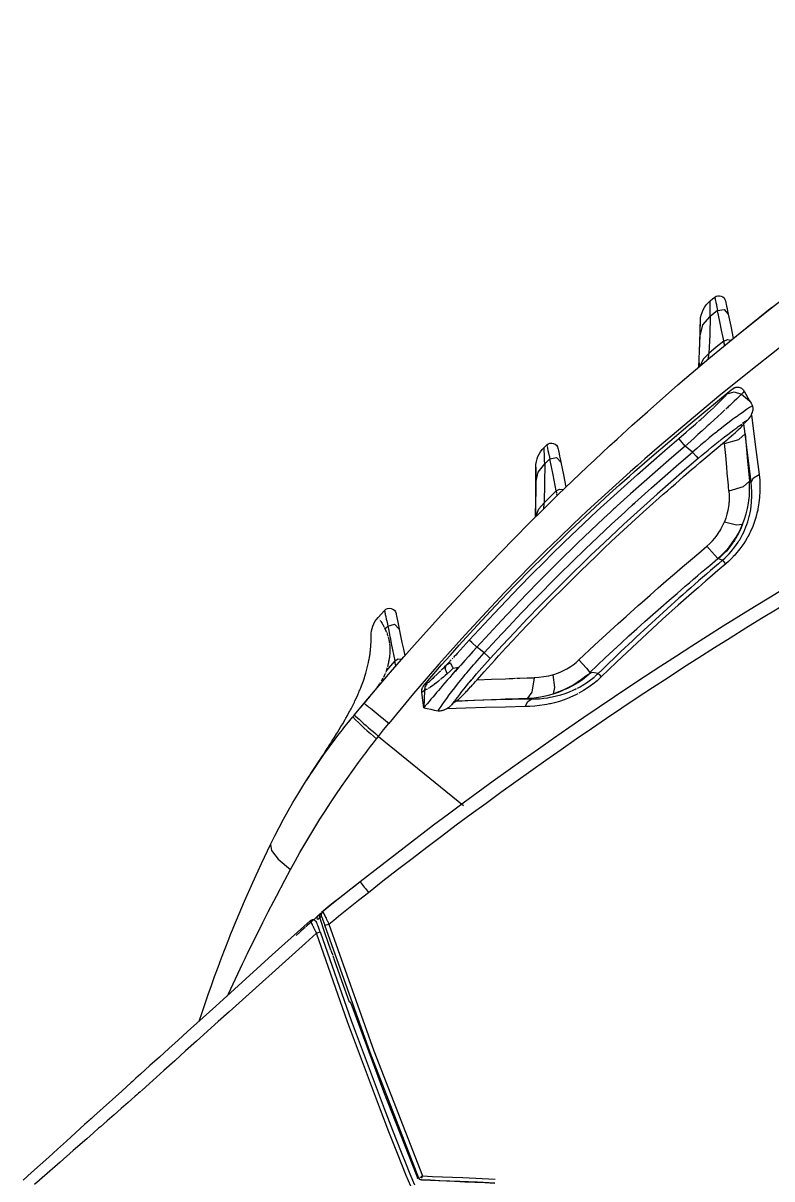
# Model space of a CAD drawing. Header units: millimetres. Extents: x 1291 to 5660, y 748 to 2981.
# Drawn here: x 2498.3 to 2554.5, y 1925.6 to 2012.4 of the extents above; entities that cross this region are included whole.
import ezdxf

# ---------------------------------------------------------------- set-up
doc = ezdxf.new("R2010")
doc.units = ezdxf.units.MM

msp = doc.modelspace()

# ---------------------------------------------------------------- linework, layer by layer
for p, q in [((2525.62, 1963.878), (2525.657, 1963.992)), ((2525.323, 1963.199), (2525.191, 1962.983)), ((2525.063, 1962.785), (2524.99, 1962.682))]:
    msp.add_line(p, q)
for points in [[(2743.724, 2012.37), (2739.586, 2012.37), (2726.656, 2012.271), (2713.73, 2012.025), (2700.807, 2011.633), (2687.888, 2011.09, 0.082921), (2600.313, 1992.148, 0.072479), (2523.618, 1947.918), (2522.913, 1947.361), (2521.498, 1946.238), (2520.797, 1945.67), (2520.775, 1945.648), (2520.72, 1945.604)], [(2549.081, 1987.688), (2549.147, 1990.009, -0.219855), (2549.885, 1991.524), (2550.053, 1991.664), (2550.229, 1991.807, -0.557546), (2551.033, 1991.513), (2551.036, 1991.499), (2551.047, 1991.451), (2551.062, 1991.374), (2551.084, 1991.264), (2551.114, 1991.124), (2551.15, 1990.956), (2551.187, 1990.758), (2551.235, 1990.527), (2551.422, 1989.613), (2551.609, 1988.704), (2554.261, 1990.835), (2556.946, 1992.926), (2558.67, 1994.235)], [(2521.116, 1945.057), (2521.123, 1945.035), (2521.134, 1945.017), (2521.156, 1944.973), (2521.175, 1944.929), (2521.215, 1944.837), (2521.259, 1944.749), (2521.626, 1945.05), (2521.996, 1945.351), (2522.367, 1945.648), (2522.741, 1945.945), (2523.486, 1946.535), (2524.234, 1947.126, -0.072517), (2600.676, 1991.213), (2600.412, 1991.873), (2600.313, 1992.148)], [(2550.904, 1988.509), (2551.169, 1988.619), (2551.447, 1988.568, -0.023619), (2551.609, 1988.704)], [(2552.478, 1982.372), (2552.496, 1982.387), (2552.511, 1982.405), (2552.562, 1982.457), (2552.573, 1982.464), (2552.595, 1982.486), (2552.647, 1982.534), (2552.702, 1982.582, 0.08128), (2552.977, 1982.978), (2553.017, 1983.062), (2553.05, 1983.15), (2553.065, 1983.194), (2553.069, 1983.216)], [(2536.797, 1979.046, -0.207567), (2537.421, 1980.516), (2537.52, 1980.612), (2537.619, 1980.714, -0.584318), (2538.459, 1980.447), (2538.462, 1980.428), (2538.473, 1980.381), (2538.492, 1980.296), (2538.543, 1980.04), (2538.58, 1979.864), (2538.624, 1979.654), (2538.671, 1979.412), (2538.862, 1978.477), (2539.053, 1977.545)], [(2551.755, 1973.628), (2551.73, 1973.587), (2551.704, 1973.543), (2551.645, 1973.463), (2551.59, 1973.378), (2551.352, 1973.056), (2551.092, 1972.747), (2550.952, 1972.601), (2550.809, 1972.454), (2550.659, 1972.311), (2550.501, 1972.175), (2550.794, 1972.051, 0.015507), (2541.478, 1963.563), (2541.206, 1963.596), (2540.938, 1963.629), (2540.781, 1963.482), (2540.619, 1963.346), (2540.454, 1963.214), (2540.289, 1963.086), (2539.944, 1962.855), (2539.588, 1962.642), (2539.544, 1962.62), (2539.497, 1962.594), (2539.453, 1962.569), (2539.405, 1962.547), (2539.313, 1962.503), (2539.225, 1962.459), (2539.042, 1962.374), (2538.686, 1962.242), (2538.591, 1962.205), (2538.499, 1962.169), (2538.312, 1962.103), (2538.121, 1962.04), (2538.492, 1962.158), (2538.859, 1962.293)], [(2519.52, 1955.434), (2519.623, 1955.596), (2519.825, 1955.904), (2519.92, 1956.058), (2519.972, 1956.131), (2520.162, 1956.425), (2520.302, 1956.637), (2520.346, 1956.707), (2520.393, 1956.777), (2520.437, 1956.843), (2520.481, 1956.912), (2520.614, 1957.111), (2520.738, 1957.305), (2520.808, 1957.408), (2520.874, 1957.51), (2520.94, 1957.609), (2521.072, 1957.815), (2521.138, 1957.914), (2521.204, 1958.017), (2521.27, 1958.116), (2521.336, 1958.218), (2521.399, 1958.317), (2521.465, 1958.42), (2521.589, 1958.618), (2521.655, 1958.721), (2521.842, 1959.018), (2521.901, 1959.117), (2522.04, 1959.344), (2522.172, 1959.564), (2522.239, 1959.671), (2522.301, 1959.781), (2522.488, 1960.1), (2522.547, 1960.206), (2522.664, 1960.412), (2522.774, 1960.617), (2522.829, 1960.716), (2522.88, 1960.819), (2522.932, 1960.914), (2523.034, 1961.112), (2523.178, 1961.398), (2523.222, 1961.494), (2523.354, 1961.769), (2523.434, 1961.952), (2523.471, 1962.04), (2523.511, 1962.128), (2523.548, 1962.216), (2523.585, 1962.301), (2523.618, 1962.389), (2523.654, 1962.473), (2523.687, 1962.558), (2523.72, 1962.638), (2523.764, 1962.763), (2523.812, 1962.884), (2523.852, 1963.005), (2523.933, 1963.24), (2523.97, 1963.354), (2524.036, 1963.574), (2524.069, 1963.68), (2524.098, 1963.786), (2524.15, 1963.992), (2524.175, 1964.091), (2524.197, 1964.19), (2524.219, 1964.282), (2524.238, 1964.377), (2524.274, 1964.553), (2524.289, 1964.641), (2524.307, 1964.725), (2524.318, 1964.806), (2524.333, 1964.887), (2524.344, 1964.964), (2524.355, 1965.037), (2524.362, 1965.111), (2524.373, 1965.18), (2524.381, 1965.25), (2524.388, 1965.316), (2524.395, 1965.378), (2524.41, 1965.576), (2524.414, 1965.639), (2524.421, 1965.756), (2524.425, 1965.811), (2524.428, 1965.863), (2524.432, 1966.369), (2524.436, 1966.559), (2524.461, 1966.75), (2524.502, 1966.934), (2524.56, 1967.117), (2524.634, 1967.293), (2524.725, 1967.462), (2524.835, 1967.616), (2524.957, 1967.766), (2525.441, 1968.294, -0.607908), (2526.303, 1968.056), (2526.306, 1968.038), (2526.317, 1967.979), (2526.336, 1967.891), (2526.435, 1967.396), (2526.486, 1967.161), (2526.541, 1966.886), (2526.592, 1966.633), (2526.644, 1966.383), (2526.747, 1965.877), (2526.853, 1965.375), (2526.956, 1964.868)], [(2530.286, 1963.21), (2530.147, 1963.053), (2529.971, 1962.847), (2529.798, 1962.646), (2529.633, 1962.448, 0.002573), (2528.5, 1961.123, -0.013376), (2528.383, 1960.988), (2528.515, 1960.955), (2528.643, 1960.925), (2528.907, 1960.867), (2529.178, 1960.812), (2529.457, 1960.764), (2529.494, 1960.76), (2529.534, 1960.757), (2529.589, 1960.757), (2529.608, 1960.76), (2529.685, 1960.768), (2529.765, 1960.786), (2529.809, 1960.797), (2529.85, 1960.808), (2529.886, 1960.823), (2529.927, 1960.837), (2530.004, 1960.87), (2530.081, 1960.907), (2530.136, 1960.936), (2530.191, 1960.969), (2530.242, 1961.002), (2530.297, 1961.039), (2530.374, 1961.094), (2530.4, 1961.116)], [(2523.618, 1947.915), (2523.618, 1947.918, 0.005399), (2524.234, 1947.126)]]:
    msp.add_lwpolyline(points, format="xyb")
for points in [[(2550.226, 1991.803), (2550.23, 1991.785), (2550.241, 1991.737), (2550.241, 1991.722), (2550.244, 1991.704), (2550.248, 1991.682), (2550.255, 1991.66), (2550.266, 1991.609), (2550.277, 1991.55), (2550.307, 1991.411), (2550.343, 1991.238), (2550.358, 1991.191), (2550.365, 1991.139), (2550.376, 1991.088), (2550.391, 1991.036), (2550.409, 1990.923), (2550.435, 1990.802), (2550.919, 1990.882), (2551.235, 1990.527)], [(2511.531, 1937.45), (2511.748, 1938.106), (2511.972, 1938.774), (2512.203, 1939.449), (2512.445, 1940.131), (2512.691, 1940.821), (2512.944, 1941.514), (2513.208, 1942.214), (2513.475, 1942.915), (2513.754, 1943.619), (2513.894, 1943.975), (2514.037, 1944.327), (2514.18, 1944.683), (2514.326, 1945.039), (2514.928, 1946.458), (2515.555, 1947.878), (2516.205, 1949.301), (2516.887, 1950.721), (2517.206, 1951.363), (2517.532, 1951.997), (2517.87, 1952.628), (2518.215, 1953.252), (2518.57, 1953.868), (2518.934, 1954.484), (2519.304, 1955.089), (2519.686, 1955.691), (2520.078, 1956.285), (2520.478, 1956.876), (2520.885, 1957.463), (2521.303, 1958.042), (2521.729, 1958.614), (2521.945, 1958.901), (2522.165, 1959.187), (2522.275, 1959.326), (2522.385, 1959.469), (2522.499, 1959.608), (2522.609, 1959.748), (2523.064, 1960.305), (2523.13, 1960.382), (2523.192, 1960.459), (2523.548, 1960.889), (2523.907, 1961.318), (2524.894, 1962.484), (2525.888, 1963.643), (2526.89, 1964.799), (2527.902, 1965.943), (2529.949, 1968.21), (2532.025, 1970.444), (2534.138, 1972.648), (2536.28, 1974.82), (2537.362, 1975.895), (2538.455, 1976.962), (2539.002, 1977.494), (2539.552, 1978.022), (2540.106, 1978.55), (2540.66, 1979.075), (2541.213, 1979.596), (2541.775, 1980.117), (2542.332, 1980.637), (2542.897, 1981.155), (2544.027, 1982.182), (2544.592, 1982.692), (2545.164, 1983.198), (2547.46, 1985.212), (2549.786, 1987.189), (2552.137, 1989.133), (2554.517, 1991.04)], [(2549.122, 1988.905), (2549.335, 1989.712), (2549.888, 1990.354), (2549.888, 1990.864), (2549.885, 1991.062), (2549.885, 1991.524)], [(2550.908, 1988.513), (2550.875, 1988.645), (2550.849, 1988.781), (2550.739, 1989.316), (2550.633, 1989.855), (2550.435, 1990.802), (2550.163, 1990.578), (2549.888, 1990.354), (2549.841, 1988.968), (2549.775, 1987.574)], [(2549.048, 1986.569), (2549.037, 1986.561), (2549.034, 1986.558), (2549.081, 1987.739), (2549.118, 1988.905), (2549.125, 1989.162), (2549.133, 1989.386), (2549.136, 1989.573), (2549.14, 1989.731), (2549.144, 1989.833)], [(2549.118, 1988.898), (2549.133, 1989.371)], [(2550.952, 1988.238), (2550.948, 1988.26), (2550.945, 1988.278), (2550.941, 1988.304), (2550.937, 1988.337), (2550.93, 1988.362), (2550.919, 1988.436), (2550.904, 1988.509), (2550.336, 1988.043), (2549.775, 1987.57), (2549.76, 1987.467), (2549.745, 1987.383), (2549.734, 1987.302), (2549.727, 1987.244), (2549.709, 1987.134), (2549.709, 1987.126)], [(2555.09, 1987.988), (2552.801, 1986.191), (2550.534, 1984.364), (2548.293, 1982.505), (2546.074, 1980.612), (2545.523, 1980.135), (2544.977, 1979.658), (2544.43, 1979.174), (2543.884, 1978.693), (2542.798, 1977.721), (2541.72, 1976.742), (2540.652, 1975.755), (2539.592, 1974.758), (2538.543, 1973.749), (2537.501, 1972.733), (2536.471, 1971.706), (2535.451, 1970.668), (2534.438, 1969.626), (2533.437, 1968.57), (2531.46, 1966.435), (2529.52, 1964.26), (2529.039, 1963.713), (2528.562, 1963.159), (2528.089, 1962.605), (2527.62, 1962.048), (2526.688, 1960.929), (2525.764, 1959.799)], [(2549.775, 1987.57), (2549.353, 1987.137), (2549.092, 1986.609), (2549.067, 1986.583), (2549.056, 1986.576)], [(2550.967, 1988.175), (2550.963, 1988.179), (2550.963, 1988.194), (2550.959, 1988.208), (2550.956, 1988.219)], [(2549.048, 1986.877), (2549.034, 1986.554)], [(2549.716, 1987.17), (2549.712, 1987.152)], [(2549.723, 1987.225), (2549.723, 1987.211), (2549.72, 1987.203)], [(2528.32, 1962.547), (2528.364, 1962.613), (2528.416, 1962.675), (2529.721, 1964.194), (2530.385, 1964.942), (2531.053, 1965.686), (2532.399, 1967.168), (2533.764, 1968.628), (2535.15, 1970.073), (2536.551, 1971.5), (2537.259, 1972.208), (2537.971, 1972.913), (2538.33, 1973.261), (2538.686, 1973.609), (2539.049, 1973.958), (2539.409, 1974.303), (2540.135, 1974.996), (2540.865, 1975.678), (2541.599, 1976.361), (2542.336, 1977.035), (2543.08, 1977.707), (2543.825, 1978.374), (2544.199, 1978.704), (2544.573, 1979.038), (2544.948, 1979.368), (2545.325, 1979.698), (2548.366, 1982.303), (2551.451, 1984.852), (2551.517, 1984.903), (2551.645, 1984.977)], [(2551.664, 1984.984), (2551.7, 1985.002), (2551.737, 1985.017), (2551.777, 1985.028), (2551.814, 1985.039), (2551.851, 1985.043), (2551.891, 1985.05), (2551.965, 1985.05), (2552.034, 1985.043), (2552.1, 1985.024), (2552.163, 1984.999), (2552.192, 1984.984), (2552.218, 1984.969), (2552.243, 1984.951), (2552.269, 1984.929), (2552.317, 1984.889), (2552.357, 1984.841), (2552.379, 1984.815), (2552.397, 1984.79), (2552.412, 1984.764), (2552.43, 1984.735), (2552.841, 1984.023), (2552.948, 1983.836), (2553.054, 1983.642), (2552.838, 1983.51), (2552.61, 1983.359), (2552.372, 1983.194), (2552.119, 1983.018), (2552.056, 1982.974), (2551.99, 1982.926), (2551.924, 1982.875), (2551.854, 1982.827), (2551.719, 1982.732), (2551.583, 1982.633), (2551.304, 1982.424), (2551.014, 1982.2), (2550.721, 1981.973), (2550.417, 1981.734), (2550.343, 1981.668), (2550.189, 1981.551), (2550.112, 1981.485), (2549.958, 1981.356), (2549.8, 1981.232), (2549.492, 1980.975), (2549.18, 1980.715), (2548.869, 1980.443), (2548.557, 1980.175), (2548.828, 1979.856), (2548.968, 1979.691), (2549.221, 1979.908), (2549.72, 1980.326), (2549.969, 1980.531), (2550.219, 1980.733), (2550.468, 1980.931), (2550.53, 1980.982), (2550.593, 1981.026), (2550.651, 1981.074), (2550.714, 1981.125), (2550.835, 1981.224), (2550.956, 1981.316), (2551.194, 1981.499), (2551.425, 1981.668), (2551.653, 1981.841), (2551.876, 1982.002), (2551.987, 1982.083), (2552.093, 1982.16), (2552.251, 1982.273)], [(2551.165, 1984.54), (2551.308, 1984.694), (2551.451, 1984.852)], [(2551.609, 1984.958), (2551.627, 1984.966)], [(2550.145, 1983.517), (2550.174, 1983.543), (2550.281, 1983.649), (2550.329, 1983.693), (2550.431, 1983.792), (2550.527, 1983.884), (2550.71, 1984.067), (2550.875, 1984.236), (2551.029, 1984.394), (2551.165, 1984.54), (2551.675, 1984.694), (2552.229, 1984.518), (2552.537, 1984.269), (2552.841, 1984.027)], [(2552.43, 1984.735), (2552.331, 1984.625), (2552.229, 1984.518), (2552.064, 1984.353), (2551.876, 1984.173), (2551.678, 1983.983), (2551.462, 1983.781), (2551.348, 1983.675), (2551.231, 1983.565), (2551.169, 1983.506), (2551.106, 1983.451), (2551.077, 1983.422), (2551.044, 1983.392)], [(2549.004, 1982.475), (2549.037, 1982.508), (2549.103, 1982.567), (2549.169, 1982.618), (2549.419, 1982.849), (2549.665, 1983.073), (2549.896, 1983.286), (2550.119, 1983.491)], [(2550.981, 1983.334), (2550.721, 1983.091), (2550.453, 1982.842), (2550.171, 1982.585), (2549.881, 1982.321), (2549.804, 1982.251), (2549.731, 1982.185), (2549.69, 1982.149)], [(2553.076, 1983.238), (2553.087, 1983.282), (2553.094, 1983.323), (2553.102, 1983.367), (2553.102, 1983.495), (2553.091, 1983.535), (2553.083, 1983.572), (2553.054, 1983.645)], [(2531.801, 1966.053), (2533.657, 1968.056), (2535.543, 1970.029), (2536.5, 1971.005), (2537.465, 1971.97), (2537.949, 1972.45), (2538.925, 1973.404), (2539.416, 1973.877), (2540.403, 1974.82), (2541.4, 1975.752), (2541.899, 1976.214), (2542.402, 1976.676), (2543.414, 1977.593), (2544.43, 1978.499), (2545.457, 1979.401), (2546.488, 1980.296), (2547.522, 1981.184), (2548.087, 1981.668), (2548.362, 1981.907), (2548.638, 1982.149), (2548.773, 1982.266), (2548.905, 1982.391), (2548.938, 1982.416)], [(2552.981, 1982.974), (2553.267, 1980.74), (2553.553, 1978.495), (2553.597, 1978.077), (2553.615, 1977.655), (2553.615, 1977.23), (2553.589, 1976.801), (2553.542, 1976.364), (2553.465, 1975.924), (2553.443, 1975.81), (2553.391, 1975.59), (2553.362, 1975.477), (2553.3, 1975.256), (2553.23, 1975.036), (2553.069, 1974.6), (2552.874, 1974.163), (2552.823, 1974.053), (2552.768, 1973.947), (2552.709, 1973.841), (2552.65, 1973.731), (2552.526, 1973.518), (2552.394, 1973.312), (2552.104, 1972.905), (2551.785, 1972.516), (2551.704, 1972.421), (2551.616, 1972.329), (2551.572, 1972.282), (2551.528, 1972.238), (2551.484, 1972.19), (2551.436, 1972.146), (2551.249, 1971.966), (2551.058, 1971.794), (2550.457, 1971.28), (2549.863, 1970.763), (2549.562, 1970.506), (2549.265, 1970.246), (2548.968, 1969.989), (2548.671, 1969.729), (2548.08, 1969.208), (2547.486, 1968.683), (2546.312, 1967.627), (2545.146, 1966.559), (2543.99, 1965.481), (2542.846, 1964.395), (2541.705, 1963.299), (2541.393, 1963.012), (2541.067, 1962.748), (2540.733, 1962.506), (2540.384, 1962.282), (2540.208, 1962.176), (2540.029, 1962.077)], [(2550.457, 1972.19), (2550.197, 1972.472), (2549.635, 1973.114), (2549.848, 1973.305), (2550.046, 1973.514), (2550.23, 1973.723), (2550.402, 1973.947), (2550.483, 1974.064), (2550.56, 1974.182), (2550.596, 1974.248), (2550.67, 1974.365), (2550.703, 1974.431), (2550.831, 1974.681), (2550.945, 1974.937), (2551.847, 1974.721), (2552.317, 1974.758), (2552.467, 1975.146), (2552.588, 1975.543), (2552.687, 1975.939), (2552.76, 1976.342), (2552.79, 1976.544), (2552.823, 1976.852), (2552.83, 1976.955), (2552.834, 1977.057), (2552.841, 1977.16), (2552.841, 1977.575), (2552.819, 1977.985), (2552.885, 1977.952), (2552.948, 1977.923), (2552.72, 1979.742), (2552.496, 1981.547), (2552.456, 1981.921), (2552.416, 1982.292)], [(2552.199, 1982.233), (2552.144, 1982.2)], [(2552.702, 1982.585), (2552.654, 1982.549), (2552.405, 1982.383), (2552.302, 1982.31)], [(2552.342, 1982.2), (2552.383, 1982.251), (2552.416, 1982.292), (2552.43, 1982.314), (2552.452, 1982.339), (2552.46, 1982.347), (2552.463, 1982.354)], [(2552.555, 1982.483), (2552.507, 1982.45)], [(2549.654, 1982.116), (2549.613, 1982.083), (2549.577, 1982.046), (2549.268, 1981.767), (2548.957, 1981.485), (2548.641, 1981.202), (2547.996, 1980.623), (2546.965, 1979.739), (2545.942, 1978.847), (2544.922, 1977.952), (2543.906, 1977.046), (2543.403, 1976.592), (2542.901, 1976.133), (2542.838, 1976.078), (2542.527, 1975.788), (2542.402, 1975.675), (2541.903, 1975.212), (2540.916, 1974.281), (2539.933, 1973.345), (2539.445, 1972.872), (2538.958, 1972.395), (2538.477, 1971.918), (2537.993, 1971.442), (2537.035, 1970.477), (2536.085, 1969.505), (2534.211, 1967.539), (2532.37, 1965.54), (2531.981, 1965.892), (2531.801, 1966.053), (2531.574, 1965.8), (2531.346, 1965.551), (2531.119, 1965.309), (2530.895, 1965.067), (2530.785, 1964.942), (2530.671, 1964.828), (2530.616, 1964.762)], [(2530.954, 1961.582), (2530.991, 1961.615), (2531.031, 1961.648), (2531.317, 1961.927), (2531.427, 1962.04), (2531.515, 1962.128), (2531.541, 1962.161), (2531.599, 1962.224), (2531.658, 1962.282), (2531.779, 1962.411), (2531.9, 1962.543), (2531.959, 1962.613), (2532.021, 1962.679), (2532.084, 1962.745), (2532.142, 1962.814), (2532.267, 1962.95), (2532.388, 1963.089), (2532.924, 1963.691), (2533.463, 1964.289), (2533.734, 1964.586), (2534.002, 1964.883), (2534.277, 1965.18), (2534.549, 1965.477), (2535.095, 1966.064), (2535.645, 1966.651), (2536.199, 1967.238), (2536.757, 1967.818), (2537.879, 1968.973), (2539.013, 1970.114), (2539.585, 1970.682), (2540.157, 1971.247), (2541.316, 1972.37), (2541.899, 1972.924), (2542.486, 1973.477), (2543.073, 1974.028), (2543.667, 1974.578), (2544.859, 1975.664), (2546.059, 1976.735), (2546.363, 1977.002), (2546.664, 1977.27), (2546.969, 1977.534), (2547.269, 1977.802), (2547.878, 1978.33), (2548.487, 1978.855), (2548.795, 1979.115), (2549.103, 1979.379), (2549.408, 1979.64), (2550.332, 1980.421), (2550.952, 1980.938), (2551.073, 1981.041), (2551.194, 1981.14), (2551.315, 1981.243), (2551.634, 1981.521)], [(2551.286, 1977.248), (2551.275, 1977.366), (2551.264, 1977.472), (2551.26, 1977.531), (2551.253, 1977.589), (2551.249, 1977.641), (2551.246, 1977.699), (2551.224, 1977.923), (2551.205, 1978.14), (2551.165, 1978.591), (2551.125, 1979.031), (2551.044, 1979.926), (2550.963, 1980.817), (2552.027, 1981.125), (2552.493, 1981.551), (2552.577, 1980.659), (2552.658, 1979.764), (2552.819, 1977.982), (2552.353, 1977.556), (2551.286, 1977.248), (2551.304, 1976.958), (2551.304, 1976.665), (2551.301, 1976.592), (2551.297, 1976.522), (2551.293, 1976.449), (2551.29, 1976.372), (2551.275, 1976.225), (2551.253, 1976.082), (2551.205, 1975.796), (2551.136, 1975.506), (2551.051, 1975.223), (2550.945, 1974.937)], [(2551.55, 1981.448), (2551.579, 1981.47), (2551.605, 1981.496)], [(2551.664, 1981.547), (2551.77, 1981.643), (2551.873, 1981.738), (2551.924, 1981.782), (2552.042, 1981.896), (2552.064, 1981.914), (2552.148, 1981.995), (2552.221, 1982.072), (2552.287, 1982.138)], [(2551.972, 1981.83), (2551.998, 1981.852)], [(2552.302, 1982.152), (2552.317, 1982.171), (2552.328, 1982.185)], [(2531.871, 1962.961), (2532.062, 1963.185), (2532.157, 1963.302), (2532.351, 1963.53), (2532.549, 1963.757), (2532.751, 1963.988), (2533.162, 1964.45), (2533.375, 1964.681), (2533.221, 1964.821), (2532.916, 1965.096), (2533.837, 1966.097), (2534.765, 1967.091), (2535.7, 1968.074), (2536.643, 1969.05), (2538.554, 1970.983), (2540.494, 1972.883), (2541.478, 1973.822), (2542.468, 1974.754), (2542.967, 1975.216), (2543.466, 1975.675), (2543.719, 1975.906), (2543.968, 1976.133), (2544.03, 1976.192), (2544.221, 1976.361), (2544.471, 1976.588), (2545.483, 1977.494), (2546.503, 1978.396), (2547.526, 1979.288), (2548.557, 1980.175), (2548.278, 1980.399), (2547.996, 1980.623), (2547.669, 1981.008), (2547.522, 1981.184)], [(2536.775, 1975.319), (2536.793, 1976.61), (2536.801, 1977.89), (2536.973, 1978.66), (2537.461, 1979.295), (2537.45, 1979.577), (2537.443, 1979.827), (2537.435, 1980.036), (2537.432, 1980.208), (2537.428, 1980.34), (2537.421, 1980.439), (2537.421, 1980.516)], [(2537.652, 1980.56), (2537.663, 1980.505), (2537.677, 1980.447), (2537.707, 1980.296), (2537.747, 1980.117), (2537.758, 1980.069), (2537.769, 1980.018), (2537.78, 1979.963), (2537.795, 1979.908), (2537.817, 1979.79), (2537.842, 1979.662), (2537.648, 1979.478), (2537.461, 1979.295), (2537.443, 1977.839), (2537.413, 1976.368)], [(2537.622, 1980.707), (2537.626, 1980.693), (2537.637, 1980.641), (2537.644, 1980.626), (2537.644, 1980.604), (2537.648, 1980.582)], [(2550.963, 1980.817), (2550.956, 1980.876), (2550.952, 1980.935)], [(2548.968, 1979.691), (2547.941, 1978.807), (2546.921, 1977.923), (2545.905, 1977.024), (2544.896, 1976.122), (2544.397, 1975.671), (2543.895, 1975.212), (2543.396, 1974.754), (2542.901, 1974.295), (2541.914, 1973.371), (2540.931, 1972.436), (2538.994, 1970.547), (2537.091, 1968.621), (2536.148, 1967.645), (2535.216, 1966.662), (2534.288, 1965.675), (2533.371, 1964.678)], [(2538.33, 1977.263), (2538.088, 1978.462), (2537.842, 1979.662), (2538.338, 1979.772), (2538.671, 1979.412)], [(2536.801, 1977.89), (2536.801, 1978.393), (2536.797, 1978.591), (2536.797, 1979.046), (2536.801, 1978.338), (2536.779, 1975.311)], [(2551.058, 1971.794), (2550.882, 1971.977), (2550.794, 1972.051), (2550.967, 1972.205), (2551.136, 1972.366), (2551.216, 1972.447), (2551.257, 1972.491), (2551.293, 1972.531), (2551.447, 1972.7), (2551.726, 1973.052), (2551.979, 1973.411), (2552.038, 1973.507), (2552.097, 1973.598), (2552.306, 1973.98), (2552.397, 1974.171), (2552.482, 1974.361), (2552.562, 1974.556), (2552.632, 1974.747), (2552.698, 1974.941), (2552.757, 1975.132), (2552.808, 1975.326), (2552.83, 1975.421), (2552.852, 1975.521), (2552.893, 1975.711), (2552.951, 1976.096), (2552.992, 1976.471), (2553.01, 1976.841), (2553.006, 1977.208), (2552.984, 1977.567), (2552.948, 1977.923), (2553.124, 1978.25), (2553.553, 1978.495)], [(2538.363, 1977.079), (2538.36, 1977.112), (2538.345, 1977.182), (2538.33, 1977.267), (2537.413, 1976.364), (2537.399, 1976.258), (2537.391, 1976.166), (2537.384, 1976.122), (2537.38, 1976.082), (2537.373, 1976.016), (2537.369, 1975.997), (2537.369, 1975.983), (2537.366, 1975.972)], [(2538.33, 1977.267), (2538.583, 1977.391), (2538.866, 1977.358)], [(2538.378, 1977.006), (2538.374, 1977.024), (2538.374, 1977.032), (2538.371, 1977.046)], [(2538.396, 1976.907), (2538.393, 1976.933), (2538.378, 1976.999)], [(2536.779, 1975.319), (2536.782, 1975.326), (2536.793, 1975.333), (2536.808, 1975.348), (2537.024, 1975.906), (2537.413, 1976.364)], [(2544.093, 1976.247), (2544.159, 1976.305)], [(2537.366, 1975.957), (2537.362, 1975.939)], [(2542.714, 1975.961), (2542.651, 1975.906)], [(2552.874, 1975.616), (2552.882, 1975.664)], [(2538.87, 1962.323), (2539.225, 1962.495), (2539.574, 1962.686), (2539.908, 1962.895), (2540.23, 1963.122), (2540.538, 1963.372), (2540.938, 1963.629), (2540.887, 1963.632), (2540.839, 1963.64), (2542.009, 1964.74), (2543.194, 1965.833), (2543.785, 1966.372), (2544.383, 1966.915), (2544.984, 1967.451), (2546.187, 1968.515), (2546.796, 1969.046), (2547.401, 1969.571), (2548.014, 1970.099), (2548.318, 1970.36), (2548.623, 1970.624), (2548.927, 1970.884), (2549.232, 1971.148), (2549.844, 1971.669), (2550.457, 1972.194), (2550.754, 1972.465), (2551.033, 1972.747), (2551.297, 1973.048), (2551.539, 1973.364), (2551.653, 1973.529), (2551.763, 1973.694), (2551.818, 1973.782), (2551.92, 1973.951), (2551.968, 1974.039), (2552.155, 1974.394), (2552.317, 1974.758), (2552.174, 1974.405), (2552.005, 1974.057), (2551.909, 1973.885), (2551.81, 1973.716), (2551.781, 1973.672)], [(2552.122, 1973.646), (2552.152, 1973.694)], [(2540.032, 1964.575), (2541.202, 1965.675), (2542.384, 1966.769), (2542.974, 1967.304), (2543.572, 1967.843), (2543.869, 1968.111), (2544.471, 1968.647), (2544.771, 1968.918), (2545.373, 1969.446), (2545.978, 1969.978), (2546.583, 1970.503), (2547.192, 1971.027), (2547.801, 1971.548), (2548.109, 1971.812), (2548.414, 1972.073), (2549.023, 1972.597), (2549.635, 1973.114)], [(2524.979, 1967.737), (2524.982, 1967.73)], [(2525.004, 1967.704), (2525.008, 1967.697)], [(2525.034, 1967.66), (2525.037, 1967.66)], [(2525.089, 1967.586), (2525.092, 1967.579), (2525.096, 1967.575)], [(2525.111, 1967.553), (2525.118, 1967.542)], [(2525.136, 1967.509), (2525.144, 1967.502)], [(2525.158, 1967.476), (2525.166, 1967.469), (2525.228, 1967.363), (2525.235, 1967.352)], [(2525.441, 1968.294), (2525.448, 1968.276), (2525.455, 1968.217), (2525.459, 1968.199), (2525.463, 1968.177), (2525.466, 1968.151), (2525.474, 1968.126), (2525.485, 1968.063), (2525.499, 1967.994), (2525.54, 1967.829), (2525.576, 1967.623), (2525.602, 1967.509), (2525.631, 1967.385), (2525.653, 1967.249), (2525.683, 1967.11), (2526.189, 1967.249), (2526.541, 1966.89)], [(2525.195, 1967.418), (2525.206, 1967.403)], [(2525.21, 1967.396), (2525.287, 1967.267), (2525.294, 1967.253)], [(2525.243, 1967.337), (2525.254, 1967.326)], [(2525.312, 1967.22), (2525.32, 1967.209)], [(2525.331, 1967.194), (2525.338, 1967.176), (2525.349, 1967.161)], [(2525.364, 1967.128), (2525.375, 1967.11)], [(2525.386, 1967.095), (2525.393, 1967.077), (2525.404, 1967.055)], [(2525.411, 1967.036), (2525.422, 1967.025)], [(2525.499, 1966.879), (2525.441, 1966.985)], [(2525.452, 1966.97), (2525.463, 1966.952)], [(2525.47, 1966.934), (2525.481, 1966.912), (2525.488, 1966.893), (2525.587, 1967), (2525.683, 1967.11), (2525.756, 1966.783), (2525.815, 1966.453), (2525.881, 1966.13), (2525.951, 1965.804), (2526.215, 1964.505)], [(2525.521, 1966.835), (2525.51, 1966.846), (2525.507, 1966.86)], [(2525.558, 1966.754), (2525.551, 1966.776), (2525.543, 1966.787), (2525.536, 1966.802), (2525.529, 1966.82)], [(2525.591, 1966.677), (2525.587, 1966.695), (2525.576, 1966.71), (2525.569, 1966.728), (2525.565, 1966.743)], [(2525.635, 1966.578), (2525.628, 1966.592), (2525.613, 1966.629)], [(2524.428, 1965.914), (2524.432, 1965.962)], [(2525.675, 1966.468), (2525.668, 1966.486), (2525.661, 1966.504), (2525.653, 1966.526), (2525.65, 1966.545)], [(2525.708, 1966.376), (2525.701, 1966.394), (2525.694, 1966.409), (2525.69, 1966.435)], [(2525.745, 1966.251), (2525.738, 1966.277), (2525.734, 1966.295), (2525.727, 1966.317)], [(2525.789, 1966.079), (2525.782, 1966.101), (2525.778, 1966.119), (2525.775, 1966.145), (2525.767, 1966.171), (2525.764, 1966.193), (2525.756, 1966.211), (2525.749, 1966.229)], [(2525.833, 1965.837), (2525.83, 1965.859), (2525.808, 1965.987), (2525.804, 1966.009), (2525.797, 1966.035), (2525.793, 1966.053)], [(2525.804, 1964.626), (2525.811, 1964.652), (2525.83, 1964.777), (2525.833, 1964.802), (2525.833, 1964.824), (2525.844, 1964.916), (2525.855, 1965.001), (2525.859, 1965.092), (2525.866, 1965.261), (2525.866, 1965.419), (2525.863, 1965.496), (2525.859, 1965.569), (2525.855, 1965.65), (2525.844, 1965.727), (2525.841, 1965.76), (2525.841, 1965.785)], [(2525.826, 1965.885), (2525.819, 1965.91)], [(2524.399, 1965.444), (2524.406, 1965.51)], [(2529.461, 1960.764), (2529.531, 1960.87), (2529.604, 1960.98), (2529.681, 1961.09), (2529.762, 1961.204), (2529.93, 1961.442), (2530.11, 1961.688), (2530.297, 1961.945), (2530.499, 1962.209), (2530.708, 1962.477), (2530.924, 1962.752), (2531.148, 1963.034), (2531.383, 1963.324), (2531.504, 1963.467), (2531.625, 1963.614), (2531.875, 1963.907), (2531.999, 1964.058), (2532.128, 1964.205), (2532.19, 1964.278), (2532.256, 1964.355), (2532.388, 1964.502), (2532.916, 1965.096), (2532.641, 1965.32), (2532.37, 1965.54), (2532.062, 1965.195), (2531.761, 1964.854), (2531.46, 1964.52), (2531.163, 1964.19), (2531.024, 1964.036), (2530.759, 1963.739), (2530.671, 1963.643), (2530.503, 1963.453), (2530.334, 1963.266)], [(2526.288, 1964.102), (2526.284, 1964.128), (2526.27, 1964.208), (2526.266, 1964.219), (2526.262, 1964.234), (2526.262, 1964.245), (2526.259, 1964.267), (2526.251, 1964.293), (2526.248, 1964.333), (2526.233, 1964.41), (2526.215, 1964.509), (2525.899, 1964.142), (2525.587, 1963.775), (2525.602, 1963.827), (2525.613, 1963.852)], [(2525.672, 1964.043), (2525.675, 1964.061)], [(2525.683, 1964.083), (2525.705, 1964.161), (2525.708, 1964.183), (2525.716, 1964.201), (2525.719, 1964.227)], [(2525.727, 1964.245), (2525.734, 1964.274), (2525.738, 1964.293), (2525.742, 1964.318), (2525.749, 1964.337), (2525.753, 1964.359), (2525.76, 1964.384)], [(2525.764, 1964.41), (2525.767, 1964.428), (2525.775, 1964.45), (2525.8, 1964.586), (2525.8, 1964.608)], [(2525.778, 1964.476), (2525.782, 1964.494), (2525.786, 1964.52), (2525.789, 1964.542), (2525.797, 1964.56)], [(2525.815, 1964.67), (2525.819, 1964.692), (2525.819, 1964.718)], [(2526.215, 1964.509), (2526.464, 1964.652), (2526.754, 1964.641)], [(2529.692, 1963.801), (2529.747, 1963.852), (2529.798, 1963.911), (2529.908, 1964.017), (2530.022, 1964.135), (2529.989, 1963.878), (2530.132, 1963.533)], [(2530.451, 1964.586), (2530.231, 1964.359), (2530.022, 1964.135), (2530.055, 1964.161), (2530.095, 1964.186), (2530.14, 1964.219), (2530.184, 1964.245), (2530.235, 1964.274), (2530.286, 1964.3), (2530.341, 1964.326), (2530.4, 1964.359)], [(2530.4, 1964.355), (2530.426, 1964.267), (2530.47, 1964.168), (2530.525, 1964.061), (2530.594, 1963.959), (2530.858, 1964.003), (2530.954, 1963.995), (2530.873, 1963.9), (2530.796, 1963.808), (2530.715, 1963.717), (2530.484, 1963.442), (2530.33, 1963.266), (2530.195, 1963.104)], [(2530.561, 1964.703), (2530.506, 1964.645)], [(2530.939, 1961.567), (2530.921, 1961.553), (2530.891, 1961.531), (2530.84, 1961.494), (2530.807, 1961.479), (2532.142, 1961.545), (2533.481, 1961.604), (2533.815, 1961.615), (2534.152, 1961.63), (2534.486, 1961.641), (2534.82, 1961.655), (2536.162, 1961.699), (2536.661, 1961.736), (2537.153, 1961.802), (2537.641, 1961.905), (2538.121, 1962.04), (2538.228, 1962.51), (2538.088, 1963.46), (2538.224, 1963.5), (2538.356, 1963.544), (2538.62, 1963.651), (2538.873, 1963.768), (2539.123, 1963.9), (2539.365, 1964.05), (2539.596, 1964.208), (2539.82, 1964.384), (2540.032, 1964.575), (2540.59, 1963.951), (2540.836, 1963.636)], [(2525.301, 1963.166), (2525.298, 1963.155), (2525.29, 1963.141)], [(2525.342, 1963.236), (2525.338, 1963.225)], [(2525.485, 1963.515), (2525.477, 1963.504), (2525.474, 1963.493), (2525.356, 1963.258)], [(2525.393, 1963.328), (2525.386, 1963.317)], [(2525.492, 1963.541), (2525.488, 1963.526)], [(2525.525, 1963.61), (2525.518, 1963.599), (2525.514, 1963.588), (2525.51, 1963.574)], [(2525.532, 1963.632), (2525.529, 1963.621)], [(2525.58, 1963.753), (2525.573, 1963.742), (2525.569, 1963.728), (2525.562, 1963.706), (2525.558, 1963.695), (2525.551, 1963.68)], [(2525.628, 1963.9), (2525.635, 1963.918), (2525.65, 1963.97)], [(2528.65, 1962.836), (2528.694, 1962.869), (2528.749, 1962.91), (2528.808, 1962.957), (2528.874, 1963.009), (2528.911, 1963.042), (2528.951, 1963.075), (2529.589, 1963.695), (2529.615, 1963.717), (2529.641, 1963.742), (2529.666, 1963.775)], [(2529.028, 1963.152), (2529.112, 1963.225), (2529.2, 1963.31)], [(2529.292, 1963.401), (2529.388, 1963.493)], [(2530.602, 1963.951), (2530.363, 1963.742), (2530.132, 1963.533), (2529.993, 1963.416), (2529.857, 1963.291), (2529.787, 1963.236), (2529.721, 1963.177), (2529.655, 1963.126), (2529.622, 1963.093)], [(2538.088, 1963.46), (2537.74, 1963.361), (2537.388, 1963.295), (2537.032, 1963.251), (2536.676, 1963.233), (2536.507, 1962.158), (2536.162, 1961.699), (2536.456, 1961.633), (2535.029, 1961.604), (2533.61, 1961.567), (2532.201, 1961.527), (2530.796, 1961.476), (2530.8, 1961.476)], [(2532.388, 1963.086), (2533.459, 1963.133), (2534.53, 1963.166), (2534.798, 1963.177), (2535.066, 1963.185), (2535.267, 1963.192)], [(2535.168, 1963.185), (2535.201, 1963.192)], [(2535.333, 1963.192), (2535.469, 1963.199), (2535.605, 1963.199), (2536.14, 1963.218), (2536.676, 1963.233)], [(2538.422, 1963.57), (2538.488, 1963.599)], [(2539.922, 1962.459), (2539.963, 1962.481), (2540.124, 1962.565), (2540.282, 1962.657), (2540.594, 1962.855), (2540.898, 1963.067), (2541.048, 1963.185), (2541.191, 1963.306)], [(2541.228, 1963.335), (2541.265, 1963.368), (2541.301, 1963.398), (2541.334, 1963.431), (2541.408, 1963.497), (2541.478, 1963.563), (2541.551, 1963.475), (2541.705, 1963.299)], [(2524.674, 1962.26), (2524.667, 1962.246)], [(2524.74, 1962.341), (2524.729, 1962.33)], [(2524.802, 1962.426), (2524.791, 1962.415)], [(2524.88, 1962.532), (2524.872, 1962.517)], [(2524.938, 1962.613), (2524.931, 1962.598), (2524.924, 1962.587), (2524.913, 1962.576), (2524.898, 1962.554)], [(2524.982, 1962.671), (2524.971, 1962.657)], [(2525.015, 1962.715), (2525.004, 1962.704), (2524.997, 1962.693)], [(2525.056, 1962.774), (2525.045, 1962.763)], [(2525.103, 1962.844), (2525.092, 1962.833), (2525.085, 1962.818)], [(2525.147, 1962.913), (2525.14, 1962.899)], [(2525.243, 1963.064), (2525.235, 1963.049), (2525.228, 1963.038)], [(2525.261, 1963.097), (2525.257, 1963.086)], [(2528.65, 1962.84), (2528.606, 1962.778), (2528.566, 1962.715), (2528.529, 1962.649), (2528.5, 1962.58), (2528.478, 1962.506), (2528.46, 1962.433), (2528.449, 1962.356), (2528.445, 1962.279), (2528.386, 1960.988), (2528.309, 1961.564), (2528.232, 1962.132), (2528.228, 1962.165), (2528.228, 1962.231), (2528.232, 1962.264)], [(2528.232, 1962.282), (2528.258, 1962.407), (2528.272, 1962.44), (2528.294, 1962.495), (2528.302, 1962.51), (2528.313, 1962.528)], [(2528.445, 1962.275), (2528.338, 1962.202), (2528.232, 1962.132)], [(2528.236, 1962.301), (2528.236, 1962.319), (2528.239, 1962.334), (2528.25, 1962.371)], [(2528.65, 1962.844), (2528.416, 1962.675)], [(2528.669, 1962.393), (2528.632, 1962.374), (2528.595, 1962.352), (2528.559, 1962.341), (2528.496, 1962.308), (2528.445, 1962.282)], [(2528.757, 1962.444), (2528.713, 1962.418)], [(2529.589, 1963.067), (2529.465, 1962.961), (2529.34, 1962.866), (2529.164, 1962.726), (2529.109, 1962.686), (2529.002, 1962.602), (2528.9, 1962.536), (2528.874, 1962.517), (2528.848, 1962.503), (2528.826, 1962.484)], [(2529.281, 1962.818), (2529.222, 1962.774)], [(2530.495, 1961.2), (2530.561, 1961.296), (2530.631, 1961.391), (2530.704, 1961.487), (2530.741, 1961.534), (2530.778, 1961.586), (2530.932, 1961.784), (2531.09, 1961.989), (2531.251, 1962.198), (2531.42, 1962.411), (2531.596, 1962.627), (2531.779, 1962.847), (2531.823, 1962.902), (2531.966, 1963.075)], [(2535.997, 1961.065), (2536.184, 1961.464), (2536.456, 1961.633), (2536.764, 1961.641), (2537.072, 1961.663), (2537.388, 1961.696), (2537.703, 1961.74), (2537.861, 1961.769), (2538.022, 1961.798), (2538.345, 1961.872), (2538.668, 1961.96), (2538.994, 1962.062), (2539.317, 1962.183), (2539.64, 1962.323), (2539.842, 1962.418)], [(2539.721, 1962.36), (2539.801, 1962.4)], [(2524.656, 1962.235), (2524.586, 1962.147), (2524.513, 1962.055), (2524.439, 1961.967), (2524.366, 1961.875), (2524.289, 1961.78), (2524.216, 1961.688), (2524.135, 1961.593), (2524.058, 1961.498), (2523.977, 1961.402), (2523.896, 1961.303), (2523.874, 1961.281), (2523.618, 1960.969)], [(2539.937, 1962.029), (2539.845, 1961.982), (2539.754, 1961.938), (2539.665, 1961.894), (2539.299, 1961.729), (2538.928, 1961.589), (2538.561, 1961.464), (2538.187, 1961.358), (2538.096, 1961.336), (2538, 1961.31), (2537.908, 1961.288), (2537.817, 1961.27), (2537.63, 1961.233), (2537.446, 1961.197), (2537.083, 1961.142), (2536.716, 1961.101), (2536.357, 1961.076), (2535.997, 1961.065), (2534.508, 1961.035), (2533.023, 1960.999), (2531.552, 1960.958), (2530.084, 1960.907)], [(2530.635, 1961.347), (2530.649, 1961.358), (2530.708, 1961.417), (2530.726, 1961.431), (2530.734, 1961.435)], [(2530.748, 1961.446), (2530.756, 1961.453), (2530.767, 1961.461), (2530.778, 1961.468), (2530.789, 1961.472)], [(2531.071, 1961.688), (2531.119, 1961.729)], [(2531.141, 1961.751), (2531.163, 1961.776), (2531.189, 1961.798)], [(2523.192, 1960.459), (2523.196, 1960.448), (2523.214, 1960.423), (2523.247, 1960.382), (2523.438, 1960.199), (2523.533, 1960.115), (2523.64, 1960.016), (2523.764, 1959.902), (2523.9, 1959.785), (2524.051, 1959.649), (2524.212, 1959.509), (2524.388, 1959.352), (2524.579, 1959.19), (2524.777, 1959.018), (2524.99, 1958.834), (2525.375, 1959.319), (2525.764, 1959.799), (2525.547, 1959.975), (2525.345, 1960.14), (2525.151, 1960.291), (2524.975, 1960.441), (2524.81, 1960.577), (2524.656, 1960.702), (2524.516, 1960.815), (2524.388, 1960.918), (2524.329, 1960.966), (2524.278, 1961.01), (2524.227, 1961.05), (2524.179, 1961.09), (2524.095, 1961.16), (2524.029, 1961.215), (2523.973, 1961.259), (2523.937, 1961.292), (2523.929, 1961.299), (2523.926, 1961.299)], [(2523.401, 1960.709), (2523.383, 1960.691)], [(2523.467, 1960.79), (2523.445, 1960.764), (2523.423, 1960.735)], [(2523.552, 1960.892), (2523.533, 1960.867)], [(2523.698, 1961.068), (2523.68, 1961.043), (2523.658, 1961.021)], [(2523.838, 1961.237), (2523.819, 1961.211)], [(2523.915, 1961.31), (2523.911, 1961.318)], [(2530.426, 1961.134), (2530.448, 1961.156)], [(2530.473, 1961.178), (2530.492, 1961.2), (2530.55, 1961.259), (2530.602, 1961.314)], [(2523.295, 1960.335), (2523.361, 1960.276)], [(2513.648, 1939.357), (2513.721, 1939.511), (2514.07, 1940.252), (2514.422, 1941.008), (2514.605, 1941.385), (2514.789, 1941.767), (2514.88, 1941.961), (2514.972, 1942.152), (2515.067, 1942.347), (2515.159, 1942.541), (2515.541, 1943.315), (2515.926, 1944.093), (2516.318, 1944.877), (2516.718, 1945.662), (2517.122, 1946.455), (2517.327, 1946.851), (2517.954, 1948.039), (2518.383, 1948.839), (2518.732, 1949.477), (2519.088, 1950.112), (2519.451, 1950.743), (2519.825, 1951.37), (2520.203, 1951.994), (2520.592, 1952.613), (2520.984, 1953.233), (2521.384, 1953.846), (2521.791, 1954.458), (2522.205, 1955.067), (2522.627, 1955.673), (2523.056, 1956.274), (2523.497, 1956.876), (2523.717, 1957.173), (2523.94, 1957.474), (2524.051, 1957.62), (2524.164, 1957.771), (2524.392, 1958.064), (2524.619, 1958.361), (2524.85, 1958.658), (2524.99, 1958.834), (2531.365, 1953.641)], [(2520.654, 1957.177), (2520.698, 1957.239)], [(2520.21, 1956.494), (2520.254, 1956.568)], [(2519.726, 1955.75), (2519.774, 1955.827)], [(2516.887, 1950.721), (2516.949, 1950.27), (2517.455, 1949.631), (2518.38, 1948.839)], [(2523.614, 1947.915), (2523.214, 1947.599), (2522.803, 1947.284), (2522.4, 1946.972), (2521.996, 1946.653), (2521.597, 1946.334), (2521.197, 1946.011), (2520.72, 1945.611)], [(2523.24, 1947.621), (2523.222, 1947.607), (2523.207, 1947.592)], [(2519.847, 1944.984), (2519.851, 1944.984), (2517.019, 1942.427), (2514.191, 1939.871), (2512.779, 1938.594), (2511.363, 1937.318), (2510.658, 1936.676), (2509.954, 1936.041), (2509.25, 1935.399), (2508.542, 1934.765), (2507.838, 1934.13), (2507.133, 1933.492), (2506.957, 1933.334), (2506.781, 1933.173), (2506.693, 1933.096), (2506.517, 1932.934), (2506.429, 1932.857), (2506.077, 1932.538), (2505.725, 1932.215), (2505.024, 1931.588), (2504.324, 1930.954), (2503.627, 1930.323), (2503.539, 1930.242), (2503.451, 1930.165), (2503.363, 1930.081), (2503.278, 1930.007), (2503.102, 1929.849), (2502.93, 1929.695), (2502.244, 1929.072), (2501.569, 1928.463), (2500.901, 1927.861), (2500.241, 1927.263), (2499.592, 1926.677), (2498.954, 1926.097), (2498.319, 1925.521)], [(2519.986, 1944.951), (2519.887, 1944.859), (2519.777, 1944.76), (2519.664, 1944.661), (2519.55, 1944.555), (2519.52, 1944.529)], [(2520.603, 1944.177), (2520.584, 1944.243), (2520.562, 1944.302), (2520.511, 1944.445), (2520.459, 1944.584), (2520.415, 1944.701), (2520.375, 1944.797), (2520.357, 1944.837), (2520.335, 1944.877), (2520.324, 1944.903), (2520.302, 1944.929), (2520.287, 1944.955), (2520.265, 1944.977), (2520.236, 1944.995), (2520.203, 1945.021), (2520.162, 1945.043), (2520.115, 1945.054), (2520.06, 1945.061), (2520.008, 1945.061), (2519.953, 1945.046), (2519.906, 1945.021), (2519.869, 1944.995), (2519.84, 1944.973)], [(2519.865, 1944.969), (2519.876, 1944.947), (2519.895, 1944.918), (2519.902, 1944.911)], [(2519.906, 1944.9), (2519.913, 1944.889), (2519.917, 1944.877), (2519.931, 1944.855), (2519.942, 1944.833), (2519.972, 1944.778), (2520.005, 1944.716), (2520.023, 1944.683), (2520.041, 1944.646), (2520.056, 1944.613), (2520.078, 1944.577), (2520.115, 1944.496), (2520.239, 1944.243), (2520.327, 1944.06), (2520.533, 1944.133), (2520.61, 1944.159), (2522.946, 1937.516), (2525.415, 1930.917), (2526.05, 1929.274), (2526.699, 1927.638), (2527.022, 1926.82), (2527.352, 1926.002), (2527.682, 1925.18)], [(2520.063, 1945.017), (2520.012, 1944.973)], [(2520.415, 1945.079), (2520.404, 1945.12), (2520.39, 1945.208), (2520.397, 1945.248), (2520.404, 1945.292), (2520.423, 1945.329), (2520.445, 1945.362), (2520.474, 1945.391), (2520.412, 1945.332), (2520.338, 1945.27), (2520.261, 1945.2), (2520.181, 1945.123), (2520.133, 1945.083), (2520.089, 1945.039)], [(2520.434, 1945.094), (2520.448, 1945.112), (2520.467, 1945.127), (2520.481, 1945.142), (2520.507, 1945.164), (2520.548, 1945.204), (2520.559, 1945.219), (2520.573, 1945.23), (2520.581, 1945.233), (2520.573, 1945.409), (2520.665, 1945.56), (2520.658, 1945.556), (2520.647, 1945.541), (2520.628, 1945.53), (2520.606, 1945.508), (2520.581, 1945.486), (2520.548, 1945.461), (2520.529, 1945.442), (2520.511, 1945.428), (2520.496, 1945.409), (2520.43, 1945.354), (2520.522, 1945.435), (2520.415, 1945.343)], [(2521.417, 1942.779), (2520.991, 1944.008), (2520.581, 1945.237), (2520.632, 1945.277), (2520.683, 1945.321), (2520.691, 1945.329), (2520.705, 1945.34), (2520.702, 1945.516), (2520.801, 1945.666), (2520.804, 1945.666), (2520.808, 1945.662), (2520.808, 1945.655), (2520.815, 1945.651), (2520.83, 1945.629), (2520.841, 1945.6), (2520.856, 1945.582), (2520.867, 1945.563)], [(2520.683, 1945.318), (2520.68, 1945.497), (2520.775, 1945.648)], [(2520.716, 1945.329), (2520.716, 1945.336), (2520.713, 1945.336)], [(2528.027, 1925.672), (2524.366, 1935.109), (2520.973, 1944.654), (2520.955, 1944.72), (2520.922, 1944.819), (2520.907, 1944.852), (2520.9, 1944.866), (2520.896, 1944.885), (2520.892, 1944.9), (2520.881, 1944.914), (2520.863, 1944.977), (2520.823, 1945.09), (2520.808, 1945.116), (2520.801, 1945.138), (2520.782, 1945.186), (2520.768, 1945.226), (2520.757, 1945.244), (2520.749, 1945.263), (2520.742, 1945.277), (2520.738, 1945.292), (2520.724, 1945.314)], [(2520.841, 1945.035), (2520.834, 1945.061)], [(2520.874, 1945.552), (2520.874, 1945.541), (2520.885, 1945.527), (2520.892, 1945.516), (2520.918, 1945.461), (2520.951, 1945.402), (2520.958, 1945.384), (2521.017, 1945.259), (2521.057, 1945.182), (2521.09, 1945.101), (2521.105, 1945.079)], [(2520.966, 1945.369), (2520.973, 1945.351), (2520.984, 1945.332)], [(2520.327, 1944.06), (2519.506, 1943.326), (2513.78, 1938.165), (2512.962, 1937.431), (2511.326, 1935.957), (2510.508, 1935.223), (2509.694, 1934.486), (2508.876, 1933.752), (2508.061, 1933.015), (2507.243, 1932.281)], [(2519.491, 1944.503), (2519.458, 1944.478), (2519.429, 1944.448), (2519.37, 1944.393), (2519.308, 1944.338), (2519.187, 1944.228), (2519.062, 1944.118), (2518.813, 1943.891)], [(2520.199, 1944.327), (2520.217, 1944.287)], [(2527.403, 1925.074), (2527.073, 1925.888), (2526.743, 1926.706), (2526.416, 1927.528), (2525.771, 1929.164), (2525.133, 1930.807), (2522.664, 1937.409), (2520.324, 1944.063)], [(2520.977, 1944.654), (2521.065, 1944.683), (2521.259, 1944.749), (2524.634, 1935.245), (2528.283, 1925.84), (2529.039, 1925.807), (2529.795, 1925.778), (2530.55, 1925.745), (2531.306, 1925.716), (2533.734, 1925.613)], [(2521.413, 1942.779), (2521.439, 1942.71), (2521.468, 1942.636), (2521.498, 1942.559), (2521.527, 1942.479), (2521.534, 1942.46), (2521.549, 1942.416)], [(2521.571, 1942.354), (2521.586, 1942.314), (2521.615, 1942.229), (2521.644, 1942.141), (2522.213, 1940.524), (2522.789, 1938.906), (2522.822, 1938.91), (2522.855, 1938.91)], [(2522.862, 1938.902), (2522.862, 1938.895), (2522.869, 1938.888), (2522.873, 1938.873)], [(2522.891, 1938.833), (2522.895, 1938.822)], [(2522.906, 1938.8), (2522.917, 1938.778), (2522.924, 1938.752), (2522.935, 1938.726), (2522.939, 1938.711), (2522.946, 1938.7)], [(2522.95, 1938.686), (2522.954, 1938.671), (2522.976, 1938.612), (2525.353, 1932.193), (2527.858, 1925.822), (2527.869, 1925.796), (2527.88, 1925.767), (2527.887, 1925.752), (2527.891, 1925.738), (2527.898, 1925.727), (2527.902, 1925.712), (2527.913, 1925.686), (2527.92, 1925.66)], [(2507.144, 1932.193), (2506.979, 1932.05), (2506.851, 1931.933), (2506.719, 1931.819), (2506.455, 1931.588), (2506.194, 1931.357), (2505.67, 1930.898), (2505.149, 1930.44), (2504.632, 1929.981), (2504.115, 1929.527), (2503.986, 1929.417), (2503.601, 1929.075), (2503.344, 1928.852), (2503.091, 1928.628), (2502.086, 1927.744), (2501.099, 1926.878), (2500.135, 1926.027), (2499.185, 1925.191)], [(2507.111, 1932.164), (2507.045, 1932.109)], [(2507.21, 1932.252), (2507.196, 1932.237), (2507.177, 1932.223)], [(2528.236, 1925.807), (2528.225, 1925.8), (2528.214, 1925.793), (2528.199, 1925.785)], [(2528.269, 1925.8), (2528.276, 1925.811)], [(2527.928, 1925.646), (2527.931, 1925.635)], [(2528.21, 1925.536), (2528.203, 1925.539), (2528.203, 1925.543), (2528.1, 1925.58), (2528.027, 1925.668), (2528.104, 1925.58), (2528.21, 1925.543), (2528.236, 1925.543), (2528.269, 1925.539), (2529.487, 1925.492), (2530.704, 1925.44), (2531.46, 1925.407), (2532.212, 1925.374), (2532.971, 1925.345), (2533.727, 1925.312), (2532.414, 1925.367), (2531.104, 1925.422), (2530.345, 1925.451), (2529.586, 1925.484), (2528.9, 1925.514), (2528.203, 1925.543)], [(2528.027, 1925.657), (2528.034, 1925.649), (2528.034, 1925.631)], [(2528.052, 1925.686), (2528.049, 1925.683), (2528.041, 1925.675), (2528.038, 1925.675), (2528.03, 1925.672)], [(2528.111, 1925.723), (2528.1, 1925.716)], [(2528.137, 1925.741), (2528.129, 1925.734), (2528.118, 1925.73)], [(2528.236, 1925.672), (2528.243, 1925.683), (2528.25, 1925.705), (2528.254, 1925.73), (2528.258, 1925.745), (2528.261, 1925.76), (2528.261, 1925.771), (2528.269, 1925.785)]]:
    msp.add_lwpolyline(points)
msp.add_arc((2534.292, 1970.648), 15.263, 222.63784, 231.76736)

doc.saveas('drawing.dxf')
